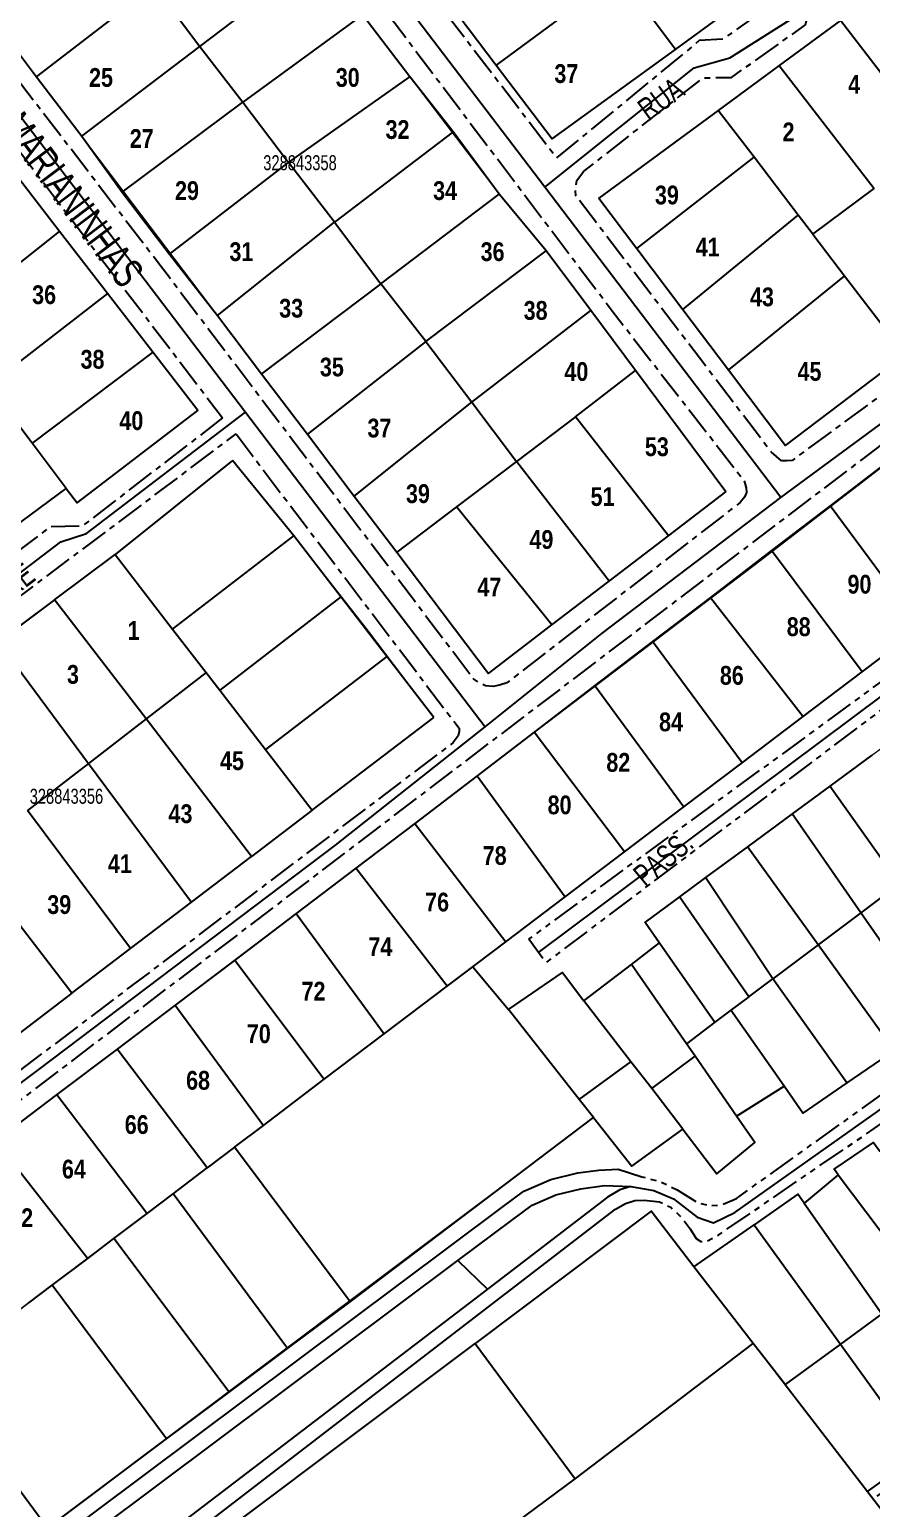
# Model space of a CAD drawing. Extents: x 204381 to 207261, y 4847713 to 4851061.
# Drawn here: x 206058 to 206170.1, y 4849428.6 to 4849625.5 of the extents above; entities that cross this region are included whole.
import ezdxf
from ezdxf.enums import TextEntityAlignment as Align

# ---------------------------------------------------------------- set-up
doc = ezdxf.new("R2010")
doc.units = 0
doc.header["$LTSCALE"] = 1.5
doc.header["$MEASUREMENT"] = 0
doc.linetypes.add('PHANTOMX2', pattern=[5, 2.5, -0.5, 0.5, -0.5, 0.5, -0.5])
doc.linetypes.add('TRACO_13', pattern=[8, 5, -1, 1, -1])
for name, color, linetype in [('CD-MALHA-LOTES', 40, 'CONTINUOUS'), ('CD_TXT_QUADRA', 7, 'CONTINUOUS'), ('RU-QUADRAS', 210, 'CONTINUOUS'), ('SV-EIXO-RUA-N-PAV', 6, 'CONTINUOUS'), ('SV-EIXO-RUA-PAV', 20, 'CONTINUOUS'), ('SV-RUA-NAO-PAV-S-GUIA-C-GUIA', 7, 'PHANTOMX2'), ('SV-RUA-PAVIM-S-GUIA-C-GUIA', 7, 'CONTINUOUS'), ('SV-TXT-RUA-N-PAV-S-GUIA-C-GUIA', 7, 'CONTINUOUS'), ('Th_NmrPort', 7, 'CONTINUOUS')]:
    doc.layers.add(name, color=color, linetype=linetype)
doc.styles.add('3288-43-2D_TXT$0$ARIAL', font='ARIAL.TTF')
doc.styles.add('ARIAL', font='ARIAL.TTF')
doc.styles.get("Standard").update_dxf_attribs({"font": 'swisscbo.ttf'})

msp = doc.modelspace()

# ---------------------------------------------------------------- linework, layer by layer
at = {"layer": 'CD-MALHA-LOTES', "linetype": 'Continuous'}
for points in [[(206080.65, 4849623.22), (206096.42, 4849635.2)], [(206136.47, 4849632.83), (206120.12, 4849620.74)], [(206143.97, 4849622.83), (206136.47, 4849632.83)], [(206058.92, 4849619.19), (206074.62, 4849631.28)], [(206074.62, 4849631.28), (206080.65, 4849623.22)], [(206113.89, 4849628.94), (206120.12, 4849620.74)], [(206143.97, 4849622.83), (206151.72, 4849628.45)], [(206052.6, 4849627.53), (206058.92, 4849619.19)], [(206102.33, 4849627.44), (206086.38, 4849615.82)], [(206108.6, 4849619.2), (206102.33, 4849627.44)], [(206165.95, 4849626.7), (206157.81, 4849620.71)], [(206178.51, 4849610.34), (206165.95, 4849626.7)], [(206064.92, 4849611.27), (206080.65, 4849623.22)], [(206080.65, 4849623.22), (206086.38, 4849615.82)], [(206127.57, 4849610.92), (206143.97, 4849622.83)], [(206120.12, 4849620.74), (206127.57, 4849610.92)], [(206157.81, 4849620.71), (206149.65, 4849614.72)], [(206157.81, 4849620.71), (206170.43, 4849604.31)], [(206058.92, 4849619.19), (206064.92, 4849611.27)], [(206092.47, 4849607.78), (206108.6, 4849619.2)], [(206114.4, 4849611.85), (206108.6, 4849619.2)], [(206070.31, 4849603.84), (206086.38, 4849615.82)], [(206086.38, 4849615.82), (206092.47, 4849607.78)], [(206149.65, 4849614.72), (206133.78, 4849603.04)], [(206154.44, 4849608.47), (206149.65, 4849614.72)], [(206064.92, 4849611.27), (206070.31, 4849603.84)], [(206114.4, 4849611.85), (206098.6, 4849599.82)], [(206120.51, 4849603.57), (206114.4, 4849611.85)], [(206061.97, 4849598.61), (206054.27, 4849608.59)], [(206138.84, 4849596.33), (206154.44, 4849608.47)], [(206160.32, 4849600.77), (206154.44, 4849608.47)], [(206076.61, 4849595.57), (206092.47, 4849607.78)], [(206098.6, 4849599.82), (206092.47, 4849607.78)], [(206162.28, 4849598.22), (206170.43, 4849604.31)], [(206070.31, 4849603.84), (206076.61, 4849595.57)], [(206104.74, 4849591.64), (206120.51, 4849603.57)], [(206126.78, 4849596.03), (206120.51, 4849603.57)], [(206133.78, 4849603.04), (206138.84, 4849596.33)], [(206144.97, 4849588.22), (206160.32, 4849600.77)], [(206162.28, 4849598.22), (206160.32, 4849600.77)], [(206046.37, 4849586.23), (206061.97, 4849598.61)], [(206068.34, 4849590.35), (206061.97, 4849598.61)], [(206082.99, 4849587.42), (206098.6, 4849599.82)], [(206098.6, 4849599.82), (206104.74, 4849591.64)], [(206162.28, 4849598.22), (206166.51, 4849592.69)], [(206076.61, 4849595.57), (206082.99, 4849587.42)], [(206110.74, 4849583.93), (206126.78, 4849596.03)], [(206132.72, 4849588.06), (206126.78, 4849596.03)], [(206138.84, 4849596.33), (206144.97, 4849588.22)], [(206166.51, 4849592.69), (206151.03, 4849580.19)], [(206166.51, 4849592.69), (206174.57, 4849582.17)], [(206104.74, 4849591.64), (206088.88, 4849579.64)], [(206110.74, 4849583.93), (206104.74, 4849591.64)], [(206068.34, 4849590.35), (206052.51, 4849578.09)], [(206074.38, 4849582.53), (206068.34, 4849590.35)], [(206082.99, 4849587.42), (206088.88, 4849579.64)], [(206116.85, 4849575.86), (206132.72, 4849588.06)], [(206138.67, 4849580.08), (206132.72, 4849588.06)], [(206144.97, 4849588.22), (206151.03, 4849580.19)], [(206110.74, 4849583.93), (206094.97, 4849571.61)], [(206110.74, 4849583.93), (206116.85, 4849575.86)], [(206074.38, 4849582.53), (206058.33, 4849570.39)], [(206080.38, 4849574.75), (206074.38, 4849582.53)], [(206158.64, 4849570.12), (206174.57, 4849582.17)], [(206088.88, 4849579.64), (206094.97, 4849571.61)], [(206130.66, 4849573.91), (206138.67, 4849580.08)], [(206150.69, 4849563.94), (206138.67, 4849580.08)], [(206151.03, 4849580.19), (206158.64, 4849570.12)], [(206058.33, 4849570.39), (206052.51, 4849578.09)], [(206064.31, 4849562.46), (206080.38, 4849574.75)], [(206101.21, 4849563.37), (206116.85, 4849575.86)], [(206116.85, 4849575.86), (206122.8, 4849567.95)], [(206130.66, 4849573.91), (206122.8, 4849567.95)], [(206143.04, 4849558.09), (206130.66, 4849573.91)], [(206094.97, 4849571.61), (206101.21, 4849563.37)], [(206062.86, 4849564.38), (206058.33, 4849570.39)], [(206085.02, 4849568.12), (206069.36, 4849555.57)], [(206093.15, 4849558.07), (206085.02, 4849568.12)], [(206122.8, 4849567.95), (206114.84, 4849561.92)], [(206135.15, 4849552.04), (206122.8, 4849567.95)], [(206172.55, 4849568.17), (206164.58, 4849562.07)], [(206054.64, 4849558.3), (206062.86, 4849564.38)], [(206062.86, 4849564.38), (206064.31, 4849562.46)], [(206101.21, 4849563.37), (206106.87, 4849555.88)], [(206143.04, 4849558.09), (206150.69, 4849563.94)], [(206114.84, 4849561.92), (206106.87, 4849555.88)], [(206127.52, 4849546.2), (206114.84, 4849561.92)], [(206164.58, 4849562.07), (206156.78, 4849556.11)], [(206176.59, 4849545.83), (206164.58, 4849562.07)], [(206077.02, 4849545.65), (206093.15, 4849558.07)], [(206099.43, 4849549.93), (206093.15, 4849558.07)], [(206135.15, 4849552.04), (206143.04, 4849558.09)], [(206061.31, 4849549.57), (206069.36, 4849555.57)], [(206069.36, 4849555.57), (206077.02, 4849545.65)], [(206106.87, 4849555.88), (206119.1, 4849539.76)], [(206156.78, 4849556.11), (206148.63, 4849549.88)], [(206168.83, 4849539.96), (206156.78, 4849556.11)], [(206127.52, 4849546.2), (206135.15, 4849552.04)], [(206061.31, 4849549.57), (206053.8, 4849543.98)], [(206073.49, 4849533.69), (206061.31, 4849549.57)], [(206099.43, 4849549.93), (206083.32, 4849537.53)], [(206105.53, 4849542.02), (206099.43, 4849549.93)], [(206148.63, 4849549.88), (206140.94, 4849544)], [(206148.63, 4849549.88), (206160.98, 4849534.01)], [(206077.02, 4849545.65), (206081.5, 4849539.86)], [(206119.1, 4849539.76), (206127.52, 4849546.2)], [(206168.83, 4849539.96), (206176.59, 4849545.83)], [(206053.8, 4849543.98), (206065.83, 4849527.78)], [(206140.94, 4849544), (206133.26, 4849538.13)], [(206152.87, 4849527.87), (206140.94, 4849544)], [(206105.53, 4849542.02), (206089.39, 4849529.64)], [(206111.81, 4849533.88), (206105.53, 4849542.02)], [(206081.5, 4849539.86), (206073.49, 4849533.69)], [(206081.5, 4849539.86), (206083.32, 4849537.53)], [(206160.98, 4849534.01), (206168.83, 4849539.96)], [(206083.32, 4849537.53), (206089.39, 4849529.64)], [(206133.26, 4849538.13), (206125.15, 4849531.93)], [(206133.26, 4849538.13), (206145.09, 4849521.98)], [(206073.49, 4849533.69), (206065.83, 4849527.78)], [(206087.52, 4849515.38), (206073.49, 4849533.69)], [(206095.63, 4849521.56), (206111.81, 4849533.88)], [(206152.87, 4849527.87), (206160.98, 4849534.01)], [(206125.15, 4849531.93), (206117.56, 4849526.13)], [(206137.2, 4849516), (206125.15, 4849531.93)], [(206089.39, 4849529.64), (206095.63, 4849521.56)], [(206065.83, 4849527.78), (206057.69, 4849521.5)], [(206065.83, 4849527.78), (206079.55, 4849509.31)], [(206145.09, 4849521.98), (206152.87, 4849527.87)], [(206117.56, 4849526.13), (206109.27, 4849519.79)], [(206117.56, 4849526.13), (206129.3, 4849510.01)], [(206137.2, 4849516), (206145.09, 4849521.98)], [(206071.44, 4849503.14), (206057.69, 4849521.5)], [(206095.63, 4849521.56), (206087.52, 4849515.38)], [(206109.27, 4849519.79), (206101.44, 4849513.81)], [(206109.27, 4849519.79), (206121.38, 4849504.02)], [(206129.3, 4849510.01), (206137.2, 4849516)], [(206063.61, 4849497.17), (206049.67, 4849515.31)], [(206079.55, 4849509.31), (206087.52, 4849515.38)], [(206101.44, 4849513.81), (206093.46, 4849507.77)], [(206113.59, 4849498.12), (206101.44, 4849513.81)], [(206121.38, 4849504.02), (206129.3, 4849510.01)], [(206071.44, 4849503.14), (206079.55, 4849509.31)], [(206093.46, 4849507.77), (206085.29, 4849501.59)], [(206093.46, 4849507.77), (206105.21, 4849491.77)], [(206113.59, 4849498.12), (206121.38, 4849504.02)], [(206063.61, 4849497.17), (206071.44, 4849503.14)], [(206085.29, 4849501.59), (206077.38, 4849495.6)], [(206085.29, 4849501.59), (206097.22, 4849485.72)], [(206063.61, 4849497.17), (206055.67, 4849491.12)], [(206077.38, 4849495.6), (206069.63, 4849489.74)], [(206077.38, 4849495.6), (206089.11, 4849479.58)], [(206069.63, 4849489.74), (206061.61, 4849483.67)], [(206081.62, 4849473.91), (206069.63, 4849489.74)], [(206061.61, 4849483.67), (206053.45, 4849477.5)], [(206061.61, 4849483.67), (206073.64, 4849467.86)], [(206053.45, 4849477.5), (206065.72, 4849461.87)], [(206077.08, 4849470.47), (206081.62, 4849473.91)], [(206073.64, 4849467.86), (206077.08, 4849470.47)], [(206146.45, 4849460.75), (206140.75, 4849468.14), (206117.31, 4849450.56)], [(206069.5, 4849414.69), (206117.31, 4849450.56)], [(206117.31, 4849450.56), (206130.62, 4849432.52)], [(206130.62, 4849432.52), (206154.32, 4849450.56)], [(206158.57, 4849445.06), (206154.32, 4849450.56)], [(206083.39, 4849397.52), (206130.62, 4849432.52)], [(206169.55, 4849430.84), (206174.42, 4849424.47)]]:
    msp.add_lwpolyline(points, dxfattribs=at)
at = {"layer": 'CD-MALHA-LOTES'}
for points in [[(206170.15, 4849528.85), (206164.54, 4849524.73)], [(206164.54, 4849524.73), (206159.53, 4849521.04)], [(206173.77, 4849511.72), (206164.54, 4849524.73)], [(206159.53, 4849521.04), (206153.56, 4849516.65)], [(206168.66, 4849507.88), (206159.53, 4849521.04)], [(206153.56, 4849516.65), (206148, 4849512.56)], [(206162.97, 4849503.61), (206153.56, 4849516.65)], [(206148, 4849512.56), (206144.52, 4849510)], [(206156.95, 4849499.1), (206148, 4849512.56)], [(206144.52, 4849510), (206139.93, 4849506.62), (206141.85, 4849503.87)], [(206153.74, 4849496.69), (206144.52, 4849510)], [(206173.77, 4849511.72), (206168.66, 4849507.88)], [(206168.66, 4849507.88), (206162.97, 4849503.61)], [(206178.73, 4849493.39), (206168.66, 4849507.88)], [(206138.11, 4849501), (206141.85, 4849503.87)], [(206141.85, 4849503.87), (206149.24, 4849493.32)], [(206162.97, 4849503.61), (206156.95, 4849499.1)], [(206173.11, 4849489.55), (206162.97, 4849503.61)], [(206113.59, 4849498.12), (206117, 4849500.7), (206121.74, 4849495.01)], [(206121.74, 4849495.01), (206128.94, 4849499.94), (206131.79, 4849496.15)], [(206131.79, 4849496.15), (206138.11, 4849501)], [(206145.43, 4849490.45), (206138.11, 4849501)], [(206105.21, 4849491.77), (206113.59, 4849498.12)], [(206153.74, 4849496.69), (206156.95, 4849499.1)], [(206166.81, 4849485.24), (206156.95, 4849499.1)], [(206138.05, 4849488.05), (206131.79, 4849496.15)], [(206153.74, 4849496.69), (206151.35, 4849494.9)], [(206131.18, 4849483.02), (206121.74, 4849495.01)], [(206151.35, 4849494.9), (206149.24, 4849493.32)], [(206158.44, 4849484.78), (206151.35, 4849494.9)], [(206149.24, 4849493.32), (206145.43, 4849490.45)], [(206097.22, 4849485.72), (206105.21, 4849491.77)], [(206146.59, 4849488.79), (206145.43, 4849490.45)], [(206140.82, 4849484.47), (206146.59, 4849488.79)], [(206152.12, 4849480.82), (206146.59, 4849488.79)], [(206173.11, 4849489.55), (206166.81, 4849485.24)], [(206131.18, 4849483.02), (206138.05, 4849488.05)], [(206140.82, 4849484.47), (206138.05, 4849488.05)], [(206089.11, 4849479.58), (206097.22, 4849485.72)], [(206144.97, 4849479.09), (206140.82, 4849484.47)], [(206152.12, 4849480.82), (206158.44, 4849484.78)], [(206166.81, 4849485.24), (206160.93, 4849481.21), (206158.44, 4849484.78)], [(206133.08, 4849480.61), (206131.18, 4849483.02)], [(206100.68, 4849456.09), (206133.08, 4849480.61)], [(206133.08, 4849480.61), (206138.16, 4849474.17), (206144.97, 4849479.09)], [(206144.97, 4849479.09), (206149.5, 4849473.12), (206154.55, 4849477.31), (206152.12, 4849480.82)], [(206085.28, 4849476.68), (206089.11, 4849479.58)], [(206085.28, 4849476.68), (206081.62, 4849473.91)], [(206100.68, 4849456.09), (206085.28, 4849476.68)], [(206165.66, 4849472.99), (206165.1, 4849473.73), (206170.34, 4849477.31), (206171.18, 4849476.14)], [(206165.66, 4849472.99), (206161.11, 4849469.23)], [(206165.66, 4849472.99), (206176.72, 4849458.34)], [(206092.34, 4849449.87), (206077.08, 4849470.47)], [(206161.11, 4849469.23), (206160.28, 4849470.42), (206154.45, 4849466.35)], [(206161.11, 4849469.23), (206171.44, 4849454.47)], [(206069.22, 4849464.52), (206073.64, 4849467.86)], [(206065.72, 4849461.87), (206069.22, 4849464.52)], [(206084.55, 4849444.05), (206069.22, 4849464.52)], [(206146.45, 4849460.75), (206154.45, 4849466.35)], [(206154.45, 4849466.35), (206165.95, 4849450.44)], [(206060.99, 4849458.29), (206065.72, 4849461.87)], [(206154.32, 4849450.56), (206146.45, 4849460.75)], [(206057.89, 4849455.94), (206060.99, 4849458.29)], [(206076.23, 4849437.83), (206060.99, 4849458.29)], [(206092.34, 4849449.87), (206100.68, 4849456.09)], [(206171.44, 4849454.47), (206165.95, 4849450.44)], [(206084.55, 4849444.05), (206092.34, 4849449.87)], [(206165.95, 4849450.44), (206158.57, 4849445.06)], [(206165.95, 4849450.44), (206176.54, 4849435.8)], [(206060.35, 4849425.97), (206045.26, 4849446.38)], [(206158.57, 4849445.06), (206169.55, 4849430.84)], [(206076.23, 4849437.83), (206084.55, 4849444.05)], [(206060.35, 4849425.97), (206076.23, 4849437.83)], [(206169.55, 4849430.84), (206176.54, 4849435.8)]]:
    msp.add_lwpolyline(points, dxfattribs=at)
at = {"layer": 'RU-QUADRAS', "color": 6, "linetype": 'Continuous', "const_width": 0.18}
for points in [[(206101.73, 4849644.97), (206134.45, 4849668.58), (206133.08, 4849670.43), (206156.37, 4849688.16), (206158.74, 4849685.1), (206183.18, 4849702.56), (206179.75, 4849707.08), (206185.26, 4849710.86), (206211.62, 4849674.74), (206183.59, 4849652.9), (206181.59, 4849655.49), (206157.9, 4849636.89), (206159.78, 4849634.31), (206127.57, 4849610.92)], [(206032.08, 4849654.62), (206063.26, 4849678.74), (206120.51, 4849603.57), (206126.78, 4849596.03), (206150.69, 4849563.94), (206119.1, 4849539.76)], [(206133.78, 4849603.04), (206205.76, 4849655.97), (206230.99, 4849624.84), (206158.64, 4849570.12)], [(205983.21, 4849554.69), (206054.27, 4849608.59), (206080.38, 4849574.75), (206064.31, 4849562.46), (206062.86, 4849564.38), (206038.75, 4849546.52), (206040.71, 4849543.91), (206032.43, 4849538.15), (206030.83, 4849540.22), (206006.31, 4849522.35)]]:
    msp.add_lwpolyline(points, close=True, dxfattribs=at)
for points in [[(205537.99, 4849467.48), (205544.7, 4849474.78), (205612.85, 4849525.8, 0.002531), (205798.55, 4849283), (205878.5, 4849344.7), (206109.27, 4849519.79, 0.004511), (206245.71, 4849624.8), (206242.62, 4849628.94), (206239.81, 4849626.9), (206213.1, 4849662.68), (206220.86, 4849668.19), (206262.61, 4849611.25), (206258.41, 4849607.8), (205962.15, 4849383.44), (205796.25, 4849256.73), (205727.34, 4849205.75), (205675.61, 4849278.11)], [(206013.63, 4849514.08), (206069.36, 4849555.57), (206085.02, 4849568.12, -0.011563), (206111.81, 4849533.88), (206039.59, 4849478.88)], [(206146.45, 4849460.75), (206160.28, 4849470.42), (206161.11, 4849469.23), (206165.66, 4849472.99), (206165.1, 4849473.73), (206170.34, 4849477.31), (206171.18, 4849476.14), (206179.98, 4849482.95), (206179.61, 4849483.55), (206240.11, 4849525.71), (206261.05, 4849497.07, -0.013052), (206169.55, 4849430.84)], [(205749.85, 4849173.59), (205815.9, 4849224.43), (206140.75, 4849468.14), (206174.42, 4849424.47), (206185.2, 4849411.06, -0.01031), (206225.68, 4849355.63, -0.001332), (205830.88, 4849059.98), (205796.21, 4849108.13, 0.011304), (205762.41, 4849156.7)]]:
    msp.add_lwpolyline(points, format="xyb", close=True, dxfattribs=at)
msp.add_lwpolyline([(205735.18, 4849211.55), (205796.25, 4849256.73, -0.002067), (206117, 4849500.7), (206121.74, 4849495.01), (206128.94, 4849499.94), (206131.79, 4849496.15), (206141.85, 4849503.87), (206139.93, 4849506.62), (206181.14, 4849536.94)], format="xyb", dxfattribs=at)
msp.add_lwpolyline([(206178.73, 4849493.39), (206160.93, 4849481.21), (206158.44, 4849484.78), (206152.12, 4849480.82), (206154.55, 4849477.31), (206149.5, 4849473.12), (206144.97, 4849479.09), (206138.16, 4849474.17), (206133.09, 4849480.62), (205901.98, 4849307.1), (205839.29, 4849260.69), (205797.84, 4849228.2)], dxfattribs=at)
at = {"layer": 'SV-EIXO-RUA-N-PAV', "flags": 128}
for points in [[(206157.99, 4849563.18), (206126.57, 4849604.5), (206094.62, 4849646.49), (206064.72, 4849686.01), (206033.09, 4849727.39), (206001.91, 4849768.37), (205971.41, 4849808.47)], [(205931.54, 4849778.34), (205963.04, 4849736.97), (205994.1, 4849696.2), (206024.73, 4849655.81), (206055.97, 4849614.95), (206086.75, 4849574.54), (206118.65, 4849532.65)], [(206126.57, 4849604.5), (206146.48, 4849620.37), (206151.23, 4849621.73), (206159.16, 4849626.71), (206160.97, 4849630.79), (206195.15, 4849657.49), (206200.35, 4849659.31), (206205.1, 4849659.98), (206210.76, 4849659.31), (206234.08, 4849627.62)], [(205796.35, 4849291.37), (205797.7, 4849289.85), (205835.08, 4849318.35), (205866.42, 4849342.08), (205879.14, 4849351.53), (205898.57, 4849366.28), (205919.05, 4849381.38), (205932.39, 4849391.21), (205999.04, 4849441.69), (206038.77, 4849471.67), (206059.23, 4849487), (206098.71, 4849516.89), (206118.65, 4849532.65), (206134.19, 4849545.05), (206157.99, 4849563.18), (206198.44, 4849592.97), (206230.54, 4849617.25), (206233.4, 4849622.86), (206234.08, 4849627.62)], [(206125.75, 4849502.58), (206180.04, 4849543.18), (206186.13, 4849545.97), (206218.17, 4849569.98), (206241.25, 4849586.7), (206291.89, 4849623.01)], [(206138.04, 4849471.42), (206141.09, 4849470.91), (206143.7, 4849469.78), (206146.88, 4849467.36), (206149.03, 4849466.6), (206151.9, 4849467.99), (206213.15, 4849511.33), (206240.32, 4849530.77), (206245.5, 4849535.35), (206278.65, 4849558.84), (206301.84, 4849575.48), (206324.12, 4849591.13), (206334.7, 4849598.66), (206344, 4849601.96)], [(206006, 4849514.84), (206019.03, 4849524.61), (206024.16, 4849526.94), (206042.99, 4849541.1), (206045.01, 4849544.22), (206062.13, 4849557.29), (206065.55, 4849558.38), (206086.75, 4849574.54)]]:
    msp.add_lwpolyline(points, dxfattribs=at)
at = {"layer": 'SV-EIXO-RUA-PAV', "flags": 128}
for points in [[(206138.04, 4849471.42), (206136.57, 4849470.99), (206134.92, 4849470.04), (206118.97, 4849457.77), (206025.24, 4849386.28), (205944.74, 4849325.85), (205903.5, 4849294.93), (205852.97, 4849257.2), (205823.38, 4849235.22), (205796.18, 4849215.01)], [(205796.9, 4849222.74), (205820.2, 4849240.21), (205849.71, 4849262.34), (205899.27, 4849299.91), (205940.66, 4849330.75), (206020.97, 4849391.24), (206026.84, 4849395.65), (206115.02, 4849461.57), (206122.16, 4849466.91), (206124.88, 4849468.95), (206128.07, 4849470.33), (206131.36, 4849471.15), (206134.55, 4849471.58), (206138.04, 4849471.42)], [(206115.02, 4849461.57), (206118.97, 4849457.77)]]:
    msp.add_lwpolyline(points, dxfattribs=at)
at = {"layer": 'SV-RUA-NAO-PAV-S-GUIA-C-GUIA', "linetype": 'TRACO_13', "ltscale": 0.5, "flags": 128}
for points in [[(206069.59, 4849675.23), (206104.94, 4849628.54), (206135.56, 4849588.03), (206153.15, 4849565.38), (206153.41, 4849564.48), (206153.42, 4849563.83), (206153.18, 4849563.23), (206152.59, 4849562.52), (206121.54, 4849538.51), (206120.54, 4849538.2), (206119.69, 4849538.03), (206118.69, 4849538.12), (206117.93, 4849538.46), (206117.07, 4849539.05), (206074.98, 4849594.58), (206028.57, 4849655.05), (206028.46, 4849655.35), (206028.41, 4849655.8), (206028.55, 4849656.25), (206028.9, 4849656.71), (206062.78, 4849682.46)], [(205796.25, 4849286.44), (205796.93, 4849285.53), (205836.87, 4849315.97), (205868.2, 4849339.7), (205928.74, 4849385.59), (206006.46, 4849444.59), (206076.4, 4849497.88), (206123.75, 4849533.93), (206156.5, 4849558.87), (206185.97, 4849581.2), (206232.88, 4849616.7), (206235.29, 4849619.63), (206236.67, 4849628.42), (206235.89, 4849630.56), (206212.35, 4849661.34), (206205.56, 4849662.93), (206196.73, 4849660.89), (206159.61, 4849633.05), (206158.25, 4849629.88), (206150.33, 4849624.22), (206147.16, 4849624), (206128.15, 4849608.38), (206098.13, 4849647.61)]]:
    msp.add_lwpolyline(points, dxfattribs=at)
for points in [[(206230.97, 4849627.99), (206231.44, 4849626.74), (206231.65, 4849625.55), (206231.62, 4849624.49), (206231.38, 4849623.64), (206230.8, 4849622.38), (206227.17, 4849616.62), (206225.69, 4849615.3), (206222.67, 4849612.9), (206199.79, 4849595.41), (206175.16, 4849577.35), (206171.56, 4849576.95), (206159.52, 4849568.12), (206158.82, 4849568.06), (206158.12, 4849568.05), (206156.75, 4849569.19), (206130.73, 4849603.34), (206130.67, 4849604.39), (206130.85, 4849605.4), (206131.74, 4849606.56), (206147.68, 4849619.05), (206151.44, 4849619.1), (206161.3, 4849626.1), (206162.06, 4849629.41), (206196.38, 4849655.77), (206201.43, 4849656.64), (206204.66, 4849657.84), (206206.51, 4849658.06), (206208.32, 4849657.89), (206209.63, 4849657.15), (206210.85, 4849655.87)], [(206083.69, 4849573.76), (206065.02, 4849559.38), (206060.71, 4849559.27), (206043.87, 4849546.47), (206041.49, 4849541.53), (206023.95, 4849528.22), (206017.92, 4849526.29), (206007.27, 4849518.13), (205979.16, 4849554.96), (205996.05, 4849568.06), (206054.46, 4849612.13)], [(206085.47, 4849571.63), (206115.16, 4849532.46), (206115.17, 4849532.01), (206115.03, 4849531.46), (206114.39, 4849530.55), (206040.28, 4849474.5), (206009.67, 4849514.66)]]:
    msp.add_lwpolyline(points, close=True, dxfattribs=at)
at = {"layer": 'SV-RUA-NAO-PAV-S-GUIA-C-GUIA', "flags": 128}
for points in [[(206136.37, 4849473.75), (206139.49, 4849472.74), (206142, 4849472.07), (206144.22, 4849471), (206146.9, 4849469.33), (206148.55, 4849468.86), (206150.15, 4849469.03), (206152.1, 4849469.85), (206184.56, 4849493.08), (206207.34, 4849509.85), (206208.61, 4849511.13), (206209.13, 4849511.89), (206209.36, 4849513.5), (206209.09, 4849514.45), (206192.3, 4849540.62), (206190.47, 4849542.45), (206189.06, 4849543.08), (206187.65, 4849543.41), (206186.45, 4849543.37), (206183.95, 4849543.06), (206178.78, 4849540.49), (206126.72, 4849501.25), (206124.45, 4849504.37), (206179.08, 4849544.25), (206181.34, 4849545.85), (206184.15, 4849546.92), (206186.25, 4849547.5), (206187.68, 4849548.37), (206217.2, 4849571.32), (206290.98, 4849624.22), (206292.94, 4849621.62), (206229.85, 4849576.67), (206190.6, 4849547.71), (206189.96, 4849546.8), (206190.07, 4849545.8), (206212.13, 4849515.54), (206213.35, 4849514.51), (206214.44, 4849514.82), (206215.34, 4849515.19), (206230.26, 4849525.71), (206241.76, 4849534.8), (206257.85, 4849545.83), (206278.28, 4849560.11), (206296.36, 4849573.31), (206311.73, 4849583.97), (206334.32, 4849600.33)], [(206138.58, 4849469.57), (206139.83, 4849469.64), (206141.84, 4849469.42), (206143.35, 4849468.68), (206144.87, 4849467.25), (206145.94, 4849465.81), (206146.76, 4849464.52), (206147.37, 4849464.13), (206148.17, 4849464.14), (206149.76, 4849465.01), (206238.67, 4849525.87), (206239.67, 4849526.23), (206241.18, 4849526.13), (206241.09, 4849526.04), (206241.83, 4849525.51), (206262.25, 4849497.69), (206262.31, 4849497.14), (206262.31, 4849496.59), (206261.48, 4849495.63), (206223.67, 4849467.67), (206170.73, 4849430.15)]]:
    msp.add_lwpolyline(points, dxfattribs=at)
at = {"layer": 'SV-RUA-PAVIM-S-GUIA-C-GUIA', "flags": 128}
for points in [[(205796.25, 4849223.92), (205858, 4849271.24), (205900.06, 4849303.22), (206025.55, 4849397.37), (206120.87, 4849468.63), (206123.79, 4849470.82), (206127.38, 4849472.38), (206130.97, 4849473.28), (206133.77, 4849473.61), (206136.37, 4849473.75)], [(205796.25, 4849212.22), (205862.45, 4849261.83), (205902.03, 4849291.42), (205988.03, 4849355.89), (206061.85, 4849411.39), (206135.99, 4849468.43), (206137.33, 4849469.2), (206138.58, 4849469.57)]]:
    msp.add_lwpolyline(points, dxfattribs=at)

# ---------------------------------------------------------------- texts
at = {"layer": 'CD_TXT_QUADRA', "color": 7, "linetype": 'Continuous', "style": 'ARIAL', "width": 0.7}
for s, p in [('328843358', (206093.99, 4849607.75)), ('328843356', (206062.89, 4849523.4))]:
    msp.add_text(s, height=2, dxfattribs=at).set_placement(p, align=Align.MIDDLE)
at = {"layer": 'SV-TXT-RUA-N-PAV-S-GUIA-C-GUIA', "width": 0.7}
for s, height, rotation, style, p in [('RUA                                                                                                                                                              MARIANINHAS', 4, 307, 'ARIAL', (205945.59, 4849756.2)), ('RUA', 3, 36, 'ARIAL', (206140.41, 4849613.22)), ('RUA                                              CAURÉ', 3, 37, 'ARIAL', (206015.89, 4849519.79)), ('PASS.', 3, 40, '3288-43-2D_TXT$0$ARIAL', (206140.01, 4849511.18))]:
    msp.add_text(s, height=height, rotation=rotation, dxfattribs=dict(at, style=style)).set_placement(p)
at = {"layer": 'Th_NmrPort', "color": 1}
for s, p in [('25', (206065.9, 4849619.1)), ('30', (206098.75, 4849619.1)), ('37', (206127.86, 4849619.62)), ('4', (206166.98, 4849618.17)), ('27', (206071.32, 4849610.97)), ('32', (206105.38, 4849612.17)), ('2', (206158.24, 4849611.85)), ('29', (206077.35, 4849604.04)), ('34', (206111.71, 4849604.04)), ('39', (206141.25, 4849603.45)), ('31', (206084.59, 4849595.91)), ('36', (206118.04, 4849595.91)), ('41', (206146.68, 4849596.52)), ('36', (206058.32, 4849590.18)), ('43', (206153.91, 4849589.89)), ('33', (206091.22, 4849588.38)), ('38', (206123.77, 4849588.08)), ('38', (206064.77, 4849581.58)), ('35', (206096.64, 4849580.55)), ('40', (206129.19, 4849579.95)), ('45', (206160.24, 4849579.96)), ('40', (206069.94, 4849573.41)), ('37', (206102.97, 4849572.42)), ('53', (206139.91, 4849569.93)), ('39', (206108.1, 4849563.69)), ('51', (206132.68, 4849563.3)), ('49', (206124.54, 4849557.58)), ('47', (206117.61, 4849551.25)), ('90', (206166.89, 4849551.63)), ('88', (206158.8, 4849545.97)), ('1', (206071.04, 4849545.47)), ('3', (206062.96, 4849539.63)), ('86', (206149.89, 4849539.5)), ('84', (206141.8, 4849533.3)), ('45', (206083.34, 4849528.13)), ('82', (206134.78, 4849527.91)), ('80', (206126.96, 4849522.25)), ('43', (206076.48, 4849521.08)), ('41', (206068.41, 4849514.42)), ('78', (206118.32, 4849515.51)), ('39', (206060.34, 4849508.98)), ('76', (206110.65, 4849509.31)), ('74', (206103.1, 4849503.38)), ('72', (206094.19, 4849497.45)), ('70', (206086.91, 4849491.78)), ('68', (206078.82, 4849485.58)), ('66', (206070.65, 4849479.69)), ('64', (206062.29, 4849473.76)), ('62', (206055.27, 4849467.29))]:
    msp.add_text(s, height=2.5, dxfattribs=at).set_placement(p, align=Align.MIDDLE_LEFT)

doc.saveas('drawing.dxf')
